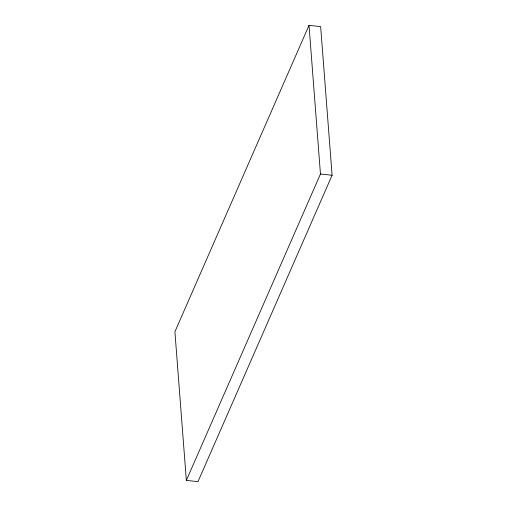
<?xml version="1.0" encoding="UTF-8"?>
<svg xmlns="http://www.w3.org/2000/svg" width="507" height="507" viewBox="0 0 507 507"><rect width="100%" height="100%" fill="white"/><g stroke="black" fill="none" stroke-linecap="round" stroke-linejoin="round"><path stroke-width="0.76" d="M309.017 25.35L174.909 331.736L186.348 480.389L197.983 481.65L332.091 175.264L320.652 26.611L309.017 25.35L320.456 174.009L186.348 480.389M320.456 174.009L332.091 175.264"/></g></svg>
